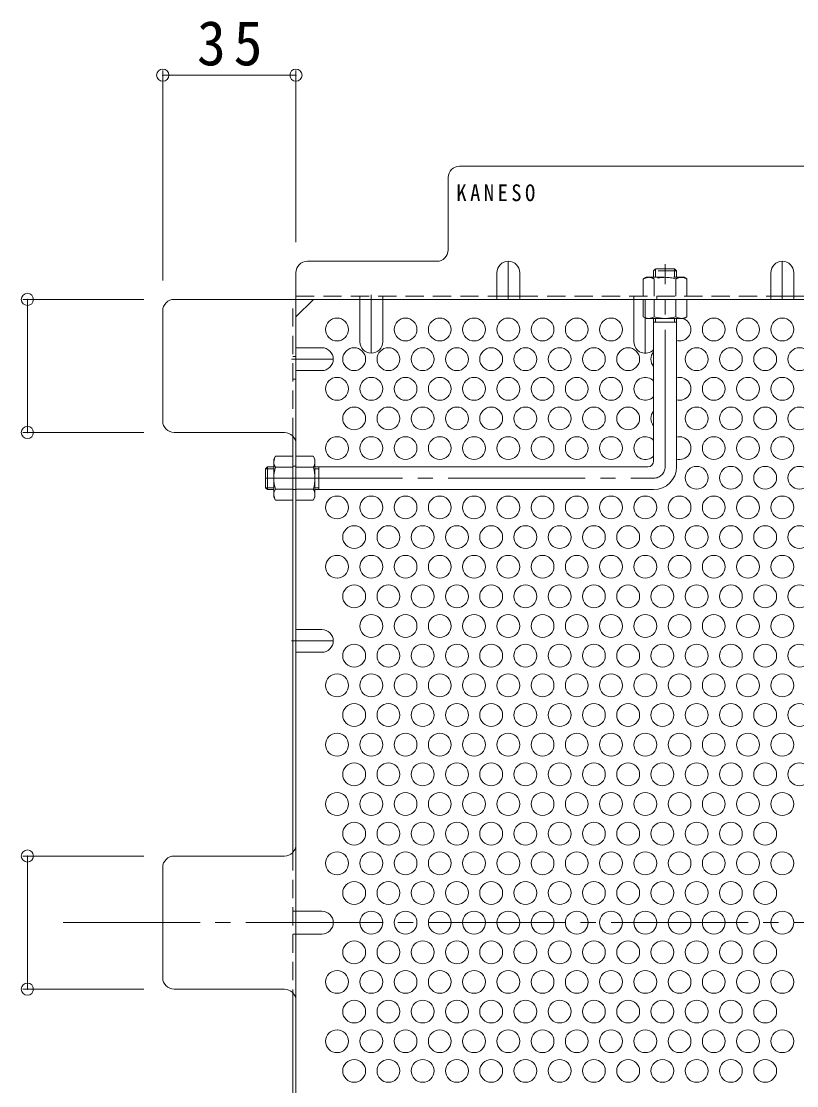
# Model space of a CAD drawing. Units: millimetres at full size, sheet at 1:4; details may follow other scales. Extents: x -837 to 1001, y -1646 to 790.
# Drawn here: x 198.6 to 402.4, y 400.3 to 680.1 of the extents above; entities that cross this region are included whole.
import ezdxf

# ---------------------------------------------------------------- set-up
doc = ezdxf.new("R2010")
doc.units = ezdxf.units.MM
doc.header["$LTSCALE"] = 4
doc.header["$PDMODE"] = 32
doc.header["$PDSIZE"] = 3.2
for name, pattern in [('CHAIN1', [8, 5, -1, 1, -1]), ('CHAIN2', [12, 9, -1, 1, -1]), ('DASHED1', [1.8, 1.2, -0.6])]:
    doc.linetypes.add(name, pattern=pattern)
for name, color, linetype, lineweight in [('A-4_その他', 7, 'Continuous', 9), ('A-5_文字', 7, 'Continuous', 9), ('A-6_寸法', 2, 'Continuous', 9), ('A-7_ハッチ', 2, 'Continuous', 9), ('A-8_記号', 2, 'Continuous', 9), ('A-B_ﾊｯﾁ', 2, 'Continuous', 9)]:
    doc.layers.add(name, color=color, linetype=linetype, lineweight=lineweight)
doc.styles.add('ＭＳ ゴシック', font='')
doc.styles.get('ＭＳ ゴシック').set_extended_font_data('MS Gothic')

msp = doc.modelspace()

# ---------------------------------------------------------------- linework, layer by layer
at = {"layer": 'A-4_その他'}
for p, q in [((235.79, 667.078), (235.79, 611.966)), ((235.79, 665.878), (270.793, 665.878)), ((270.793, 667.078), (270.793, 621.966)), ((199.019, 606.966), (230.79, 606.966)), ((200.219, 606.966), (200.219, 571.965)), ((199.019, 571.965), (230.79, 571.965)), ((199.019, 460.663), (230.79, 460.663)), ((200.219, 460.663), (200.219, 425.662)), ((199.019, 425.662), (230.79, 425.662))]:
    msp.add_line(p, q, dxfattribs=at)
for p in [(235.79, 665.878), (270.793, 665.878), (200.219, 606.966), (200.219, 571.965), (200.219, 460.663), (200.219, 425.662)]:
    msp.add_point(p, dxfattribs=at)
at = {"layer": 'A-6_寸法'}
for centre in [(281.593, 599.047), (299.593, 599.047), (308.593, 599.047), (317.593, 599.047), (326.593, 599.047), (335.593, 599.047), (344.593, 599.047), (353.593, 599.047), (380.593, 599.047), (389.593, 599.047), (398.593, 599.047), (286.093, 591.252), (295.093, 591.252), (304.093, 591.252), (313.093, 591.252), (322.093, 591.252), (331.093, 591.252), (340.093, 591.252), (349.093, 591.252), (358.093, 591.252), (376.093, 591.252), (385.093, 591.252), (394.093, 591.252), (403.093, 591.252), (281.593, 583.458), (290.593, 583.458), (299.593, 583.458), (308.593, 583.458), (317.593, 583.458), (326.593, 583.458), (335.593, 583.458), (344.593, 583.458), (353.593, 583.458), (380.593, 583.458), (389.593, 583.458), (398.593, 583.458), (286.093, 575.664), (295.093, 575.664), (304.093, 575.664), (313.093, 575.664), (322.093, 575.664), (331.093, 575.664), (340.093, 575.664), (349.093, 575.664), (358.093, 575.664), (376.093, 575.664), (385.093, 575.664), (394.093, 575.664), (403.093, 575.664), (281.593, 567.87), (290.593, 567.87), (299.593, 567.87), (308.593, 567.87), (317.593, 567.87), (326.593, 567.87), (335.593, 567.87), (344.593, 567.87), (353.593, 567.87), (380.593, 567.87), (389.593, 567.87), (398.593, 567.87), (376.093, 560.076), (385.093, 560.076), (394.093, 560.076), (403.093, 560.076), (281.593, 552.281), (290.593, 552.281), (299.593, 552.281), (308.593, 552.281), (317.593, 552.281), (326.593, 552.281), (335.593, 552.281), (344.593, 552.281), (353.593, 552.281), (362.593, 552.281), (371.593, 552.281), (380.593, 552.281), (389.593, 552.281), (398.593, 552.281), (286.093, 544.487), (295.093, 544.487), (304.093, 544.487), (313.093, 544.487), (322.093, 544.487), (331.093, 544.487), (340.093, 544.487), (349.093, 544.487), (358.093, 544.487), (367.093, 544.487), (376.093, 544.487), (385.093, 544.487), (394.093, 544.487), (403.093, 544.487), (281.593, 536.693), (290.593, 536.693), (299.593, 536.693), (308.593, 536.693), (317.593, 536.693), (326.593, 536.693), (335.593, 536.693), (344.593, 536.693), (353.593, 536.693), (362.593, 536.693), (371.593, 536.693), (380.593, 536.693), (389.593, 536.693), (398.593, 536.693), (286.093, 528.899), (295.093, 528.899), (304.093, 528.899), (313.093, 528.899), (322.093, 528.899), (331.093, 528.899), (340.093, 528.899), (349.093, 528.899), (358.093, 528.899), (367.093, 528.899), (376.093, 528.899), (385.093, 528.899), (394.093, 528.899), (403.093, 528.899), (290.593, 521.104), (299.593, 521.104), (308.593, 521.104), (317.593, 521.104), (326.593, 521.104), (335.593, 521.104), (344.593, 521.104), (353.593, 521.104), (362.593, 521.104), (371.593, 521.104), (380.593, 521.104), (389.593, 521.104), (398.593, 521.104), (286.093, 513.31), (295.093, 513.31), (304.093, 513.31), (313.093, 513.31), (322.093, 513.31), (331.093, 513.31), (340.093, 513.31), (349.093, 513.31), (358.093, 513.31), (367.093, 513.31), (376.093, 513.31), (385.093, 513.31), (394.093, 513.31), (403.093, 513.31), (281.593, 505.516), (290.593, 505.516), (299.593, 505.516), (308.593, 505.516), (317.593, 505.516), (326.593, 505.516), (335.593, 505.516), (344.593, 505.516), (353.593, 505.516), (362.593, 505.516), (371.593, 505.516), (380.593, 505.516), (389.593, 505.516), (398.593, 505.516), (286.093, 497.722), (295.093, 497.722), (304.093, 497.722), (313.093, 497.722), (322.093, 497.722), (331.093, 497.722), (340.093, 497.722), (349.093, 497.722), (358.093, 497.722), (367.093, 497.722), (376.093, 497.722), (385.093, 497.722), (394.093, 497.722), (403.093, 497.722), (281.593, 489.928), (290.593, 489.928), (299.593, 489.928), (308.593, 489.928), (317.593, 489.928), (326.593, 489.928), (335.593, 489.928), (344.593, 489.928), (353.593, 489.928), (362.593, 489.928), (371.593, 489.928), (380.593, 489.928), (389.593, 489.928), (398.593, 489.928), (286.093, 482.133), (295.093, 482.133), (304.093, 482.133), (313.093, 482.133), (322.093, 482.133), (331.093, 482.133), (340.093, 482.133), (349.093, 482.133), (358.093, 482.133), (367.093, 482.133), (376.093, 482.133), (385.093, 482.133), (394.093, 482.133), (403.093, 482.133), (281.593, 474.339), (290.593, 474.339), (299.593, 474.339), (308.593, 474.339), (317.593, 474.339), (326.593, 474.339), (335.593, 474.339), (344.593, 474.339), (353.593, 474.339), (362.593, 474.339), (371.593, 474.339), (380.593, 474.339), (389.593, 474.339), (398.593, 474.339), (286.093, 466.545), (295.093, 466.545), (304.093, 466.545), (313.093, 466.545), (322.093, 466.545), (331.093, 466.545), (340.093, 466.545), (349.093, 466.545), (358.093, 466.545), (367.093, 466.545), (376.093, 466.545), (385.093, 466.545), (394.093, 466.545), (281.593, 458.751), (290.593, 458.751), (299.593, 458.751), (308.593, 458.751), (317.593, 458.751), (326.593, 458.751), (335.593, 458.751), (344.593, 458.751), (353.593, 458.751), (362.593, 458.751), (371.593, 458.751), (380.593, 458.751), (389.593, 458.751), (398.593, 458.751), (286.093, 450.956), (295.093, 450.956), (304.093, 450.956), (313.093, 450.956), (322.093, 450.956), (331.093, 450.956), (340.093, 450.956), (349.093, 450.956), (358.093, 450.956), (367.093, 450.956), (376.093, 450.956), (385.093, 450.956), (394.093, 450.956), (290.593, 443.162), (299.593, 443.162), (308.593, 443.162), (317.593, 443.162), (326.593, 443.162), (335.593, 443.162), (344.593, 443.162), (353.593, 443.162), (362.593, 443.162), (371.593, 443.162), (380.593, 443.162), (389.593, 443.162), (398.593, 443.162), (286.093, 435.368), (295.093, 435.368), (304.093, 435.368), (313.093, 435.368), (322.093, 435.368), (331.093, 435.368), (340.093, 435.368), (349.093, 435.368), (358.093, 435.368), (367.093, 435.368), (376.093, 435.368), (385.093, 435.368), (394.093, 435.368), (281.593, 427.574), (290.593, 427.574), (299.593, 427.574), (308.593, 427.574), (317.593, 427.574), (326.593, 427.574), (335.593, 427.574), (344.593, 427.574), (353.593, 427.574), (362.593, 427.574), (371.593, 427.574), (380.593, 427.574), (389.593, 427.574), (398.593, 427.574), (286.093, 419.779), (295.093, 419.779), (304.093, 419.779), (313.093, 419.779), (322.093, 419.779), (331.093, 419.779), (340.093, 419.779), (349.093, 419.779), (358.093, 419.779), (367.093, 419.779), (376.093, 419.779), (385.093, 419.779), (394.093, 419.779), (281.593, 411.985), (290.593, 411.985), (299.593, 411.985), (308.593, 411.985), (317.593, 411.985), (326.593, 411.985), (335.593, 411.985), (344.593, 411.985), (353.593, 411.985), (362.593, 411.985), (371.593, 411.985), (380.593, 411.985), (389.593, 411.985), (398.593, 411.985), (286.093, 404.191), (295.093, 404.191), (304.093, 404.191), (313.093, 404.191), (322.093, 404.191), (331.093, 404.191), (340.093, 404.191), (349.093, 404.191), (358.093, 404.191), (367.093, 404.191), (376.093, 404.191), (385.093, 404.191), (394.093, 404.191)]:
    msp.add_circle(centre, 3, dxfattribs=at)
for centre, start, end in [((371.593, 599.047), 254.53399, 76.64902), ((367.093, 591.252), 140.0555, 219.9445), ((362.593, 583.458), 42.83343, 317.16657), ((371.593, 583.458), 254.53399, 105.46601), ((367.093, 575.664), 140.0555, 219.9445), ((362.593, 567.87), 42.83343, 317.16657), ((371.593, 567.87), 254.53399, 105.46601)]:
    msp.add_arc(centre, 3, start, end, dxfattribs=at)
at = {"layer": 'A-7_ハッチ'}
for p, q in [((555.392, 641.966), (313.794, 641.966)), ((310.794, 619.966), (310.794, 638.966)), ((273.793, 616.966), (307.794, 616.966)), ((270.793, 613.966), (270.793, 272.359)), ((323.593, 607.766), (329.593, 607.766)), ((395.593, 607.766), (401.593, 607.766)), ((238.79, 606.966), (630.397, 606.966)), ((270.793, 602.353), (275.405, 606.966)), ((235.79, 574.965), (235.79, 603.966)), ((267.793, 571.965), (238.79, 571.965)), ((269.993, 571.004), (269.993, 461.623)), ((267.793, 460.663), (238.79, 460.663)), ((235.79, 428.662), (235.79, 457.663)), ((267.793, 425.662), (238.79, 425.662)), ((269.993, 315.32), (269.993, 424.701))]:
    msp.add_line(p, q, dxfattribs=at)
at = {"layer": 'A-7_ハッチ', "linetype": 'DASHED1'}
for p, q in [((270.793, 607.766), (323.593, 607.766)), ((287.593, 606.966), (287.593, 607.766)), ((293.593, 606.966), (293.593, 607.766)), ((329.593, 607.766), (395.593, 607.766)), ((359.593, 606.966), (359.593, 607.766)), ((365.593, 606.966), (365.593, 607.766)), ((401.593, 607.766), (467.593, 607.766)), ((269.993, 571.004), (269.993, 606.966)), ((270.793, 591.973), (269.993, 591.973)), ((270.793, 585.973), (269.993, 585.973)), ((269.993, 563.166), (270.793, 563.166)), ((269.993, 556.966), (270.793, 556.966)), ((269.993, 461.623), (269.993, 424.701)), ((270.793, 446.162), (269.993, 446.162)), ((270.793, 440.162), (269.993, 440.162))]:
    msp.add_line(p, q, dxfattribs=at)
at = {"layer": 'A-7_ハッチ', "linetype": 'CHAIN2'}
msp.add_line((209.593, 443.162), (659.593, 443.162), dxfattribs=at)
at = {"layer": 'A-7_ハッチ'}
for centre, start, end in [((313.794, 638.966), 90, 180), ((307.794, 619.966), 270, 0), ((273.793, 613.966), 90, 180), ((238.79, 603.966), 90, 180), ((238.79, 574.965), 180, 270), ((267.793, 568.965), 0, 90), ((267.793, 463.663), 270, 0), ((238.79, 457.663), 90, 180), ((238.79, 428.662), 180, 270), ((267.793, 422.662), 0, 90)]:
    msp.add_arc(centre, 3, start, end, dxfattribs=at)
at = {"layer": 'A-8_記号', "linetype": 'CHAIN1'}
for p, q in [((326.593, 606.966), (326.593, 616.966)), ((398.593, 606.966), (398.593, 616.966)), ((290.593, 608.166), (290.593, 592.816)), ((362.593, 606.966), (362.593, 592.816)), ((269.593, 591.252), (280.593, 591.252)), ((269.593, 517.207), (280.593, 517.207)), ((268.086, 443.162), (280.593, 443.162))]:
    msp.add_line(p, q, dxfattribs=at)
at = {"layer": 'A-8_記号'}
for p, q in [((323.593, 613.966), (323.593, 606.966)), ((329.593, 613.966), (329.593, 606.966)), ((395.593, 613.966), (395.593, 606.966)), ((401.593, 613.966), (401.593, 606.966)), ((287.593, 595.816), (287.593, 606.966)), ((293.593, 595.816), (293.593, 606.966)), ((359.593, 595.816), (359.593, 606.966)), ((277.593, 594.252), (270.793, 594.252)), ((277.593, 588.252), (270.793, 588.252)), ((277.593, 520.207), (270.793, 520.207)), ((277.593, 514.207), (270.793, 514.207)), ((277.593, 446.162), (270.793, 446.162)), ((277.593, 440.162), (270.793, 440.162))]:
    msp.add_line(p, q, dxfattribs=at)
for centre, start, end in [((326.593, 613.966), 0, 180), ((398.593, 613.966), 0, 180), ((277.593, 591.252), 270, 90), ((290.593, 595.816), 180, 0), ((362.593, 595.816), 180, 317.16657), ((277.593, 517.207), 270, 90), ((277.593, 443.162), 270, 90)]:
    msp.add_arc(centre, 3, start, end, dxfattribs=at)
at = {"layer": 'A-B_ﾊｯﾁ', "color": 3, "linetype": 'CHAIN2'}
for p, q in [((367.793, 562.966), (367.793, 616.198)), ((262.793, 559.966), (364.793, 559.966))]:
    msp.add_line(p, q, dxfattribs=at)
at = {"layer": 'A-B_ﾊｯﾁ', "linetype": 'DASHED1'}
for p, q in [((362.793, 612.766), (362.043, 612.333)), ((362.793, 612.766), (372.793, 612.766)), ((372.793, 612.766), (373.543, 612.333)), ((362.043, 607.766), (362.043, 612.333)), ((364.93, 612.333), (364.93, 607.766)), ((370.656, 612.333), (370.656, 607.766)), ((373.543, 607.766), (373.543, 612.333))]:
    msp.add_line(p, q, dxfattribs=at)
at = {"layer": 'A-B_ﾊｯﾁ', "color": 3, "linetype": 'DASHED1'}
for p, q in [((364.793, 614.466), (365.293, 614.966)), ((364.793, 614.466), (364.793, 612.766)), ((370.793, 614.466), (364.793, 614.466)), ((365.293, 612.766), (365.293, 614.966)), ((370.293, 612.766), (370.293, 614.966)), ((370.793, 614.466), (370.793, 612.766))]:
    msp.add_line(p, q, dxfattribs=at)
at = {"layer": 'A-B_ﾊｯﾁ'}
for p, q in [((362.043, 606.966), (362.043, 602.399)), ((364.93, 602.399), (364.93, 606.966)), ((370.656, 602.399), (370.656, 606.966)), ((373.543, 606.966), (373.543, 602.399)), ((362.793, 601.966), (362.043, 602.399)), ((372.793, 601.966), (362.793, 601.966)), ((372.793, 601.966), (373.543, 602.399)), ((264.993, 564.966), (265.426, 565.716)), ((269.993, 565.716), (265.426, 565.716)), ((269.993, 565.716), (269.993, 554.216)), ((270.793, 565.716), (275.36, 565.716)), ((270.793, 565.716), (270.793, 554.216)), ((275.793, 564.966), (275.36, 565.716)), ((264.993, 564.966), (264.993, 554.966)), ((265.426, 562.829), (269.993, 562.829)), ((275.36, 562.829), (270.793, 562.829)), ((275.793, 564.966), (275.793, 554.966)), ((265.426, 557.102), (269.993, 557.102)), ((275.36, 557.102), (270.793, 557.102)), ((264.993, 554.966), (265.426, 554.216)), ((269.993, 554.216), (265.426, 554.216)), ((270.793, 554.216), (275.36, 554.216)), ((275.793, 554.966), (275.36, 554.216))]:
    msp.add_line(p, q, dxfattribs=at)
at = {"layer": 'A-B_ﾊｯﾁ', "color": 3}
for p, q in [((364.793, 564.466), (364.793, 601.966)), ((365.293, 600.966), (365.293, 601.966)), ((370.293, 600.966), (370.293, 601.966)), ((370.793, 562.966), (370.793, 601.966)), ((370.793, 600.966), (364.793, 600.966)), ((264.993, 562.466), (262.793, 562.466)), ((263.293, 562.966), (264.993, 562.966)), ((263.293, 562.966), (263.293, 556.966)), ((275.793, 562.966), (363.293, 562.966)), ((276.793, 562.466), (275.793, 562.466)), ((276.793, 562.966), (276.793, 556.966)), ((264.993, 557.466), (262.793, 557.466)), ((263.293, 556.966), (262.793, 557.466)), ((263.293, 556.966), (264.993, 556.966)), ((276.793, 557.466), (275.793, 557.466)), ((275.793, 556.966), (364.793, 556.966))]:
    msp.add_line(p, q, dxfattribs=at)
at = {"layer": 'A-B_ﾊｯﾁ', "color": 3, "linetype": 'DASHED1'}
msp.add_lwpolyline([(370.793, 614.466), (370.293, 614.966), (365.293, 614.966)], dxfattribs=at)
at = {"layer": 'A-B_ﾊｯﾁ', "color": 3}
msp.add_lwpolyline([(263.293, 562.966), (262.793, 562.466), (262.793, 557.466)], dxfattribs=at)
at = {"layer": 'A-B_ﾊｯﾁ', "linetype": 'DASHED1'}
for centre, radius, start, end in [((363.688, 609.484), 3.29, 93.92075, 120), ((363.453, 610.031), 2.735, 57.31491, 89.78969), ((367.793, 603.083), 9.683, 72.79973, 107.20026), ((372.133, 610.031), 2.735, 90.2103, 122.68507), ((371.898, 609.484), 3.29, 59.99998, 86.07924)]:
    msp.add_arc(centre, radius, start, end, dxfattribs=at)
at = {"layer": 'A-B_ﾊｯﾁ'}
for centre, radius, start, end in [((363.688, 605.248), 3.29, 239.99998, 266.07924), ((363.453, 604.7), 2.735, 270.2103, 302.68507), ((367.793, 611.648), 9.683, 252.79973, 287.20026), ((372.133, 604.7), 2.735, 237.31491, 269.78969), ((371.898, 605.248), 3.29, 273.92075, 300), ((268.275, 564.071), 3.29, 150, 176.07925), ((272.511, 564.071), 3.29, 3.92075, 30), ((267.728, 564.306), 2.735, 180.21031, 212.68509), ((274.676, 559.966), 9.683, 162.79974, 197.20027), ((273.058, 564.306), 2.735, 327.31491, 359.78969), ((266.111, 559.966), 9.683, 342.79973, 17.20026), ((267.728, 555.626), 2.735, 147.31493, 179.7897), ((273.058, 555.626), 2.735, 0.2103, 32.68507), ((268.275, 555.86), 3.29, 183.92076, 210.00002), ((272.511, 555.86), 3.29, 329.99998, 356.07924)]:
    msp.add_arc(centre, radius, start, end, dxfattribs=at)
at = {"layer": 'A-B_ﾊｯﾁ', "color": 3}
for centre, radius in [((363.293, 564.466), 1.5), ((364.793, 562.966), 6)]:
    msp.add_arc(centre, radius, 270, 0, dxfattribs=at)
at = {"layer": 'A-B_ﾊｯﾁ', "color": 3, "linetype": 'CHAIN2'}
msp.add_arc((364.793, 562.966), 3, 270, 0, dxfattribs=at)

# ---------------------------------------------------------------- texts
at = {"layer": 'A-4_その他', "color": 2, "insert": (244.791, 668.278), "char_height": 11.73, "attachment_point": 7, "style": 'ＭＳ ゴシック'}
msp.add_mtext('\\T1.27;\\W0.95;35', dxfattribs=at)
at = {"layer": 'A-5_文字', "color": 6, "insert": (312.95, 632.716), "char_height": 4.399, "attachment_point": 7, "style": 'ＭＳ ゴシック'}
msp.add_mtext('\\T1.34;\\W0.9;KANESO', dxfattribs=at)

doc.saveas('drawing.dxf')
